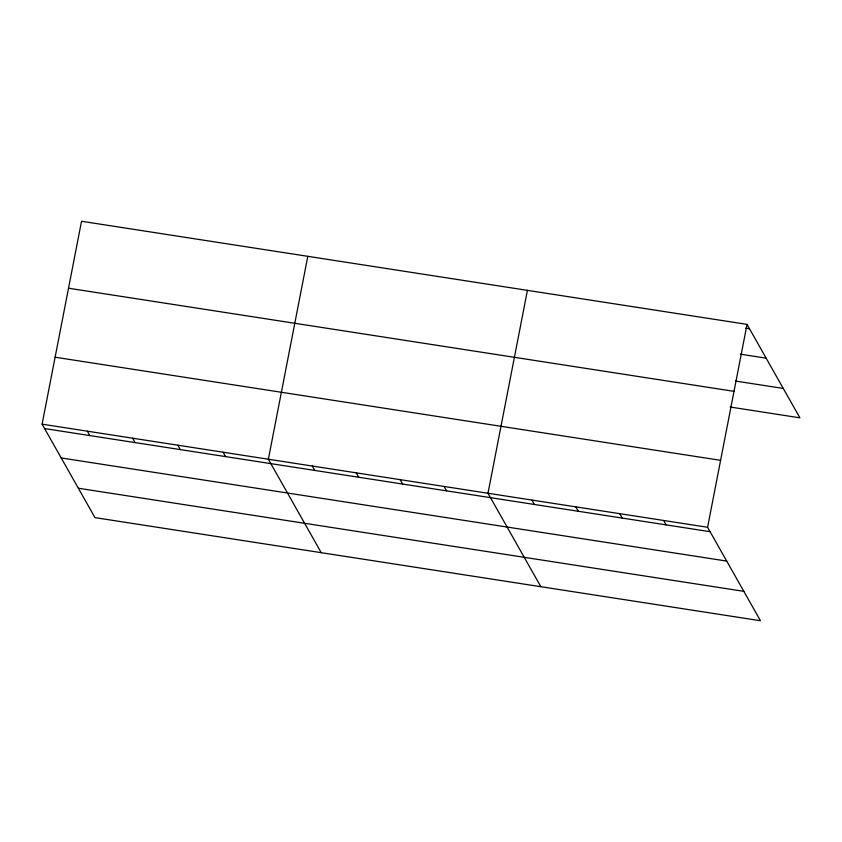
<?xml version="1.0" encoding="UTF-8"?>
<svg xmlns="http://www.w3.org/2000/svg" width="842" height="842" viewBox="0 0 842 842"><rect width="100%" height="100%" fill="white"/><g stroke="black" fill="none" stroke-linecap="round" stroke-linejoin="round"><path stroke-width="1.26" d="M747.033 324.38L707.585 527.281L760.463 620.733L94.967 517.62L42.1 424.168L81.537 221.267L747.033 324.38L799.9 417.832L730.14 407.023M307.804 256.326L268.366 459.227L321.234 552.678M527.418 290.353L487.981 493.254L540.848 586.706M745.644 328.18L749.517 328.78M740.307 354.166L766.146 358.166M735.476 381.037L783.271 388.446M68.528 288.217L734.014 391.341M55.119 357.208L720.605 460.332M42.1 424.168L707.585 527.281M44.594 428.567L710.08 531.691M61.213 457.953L726.699 561.077M78.348 488.234L743.833 591.347M663.664 520.482L666.159 524.882M619.744 513.673L622.238 518.072M575.823 506.873L578.307 511.273M531.902 500.064L534.386 504.463M444.05 486.455L446.544 490.854M400.129 479.645L402.623 484.045M356.208 472.836L358.703 477.235M312.287 466.036L314.782 470.436M223.109 452.217L225.603 456.617M177.862 445.207L180.346 449.607M132.604 438.187L135.099 442.587M87.358 431.178L89.841 435.577"/></g></svg>
